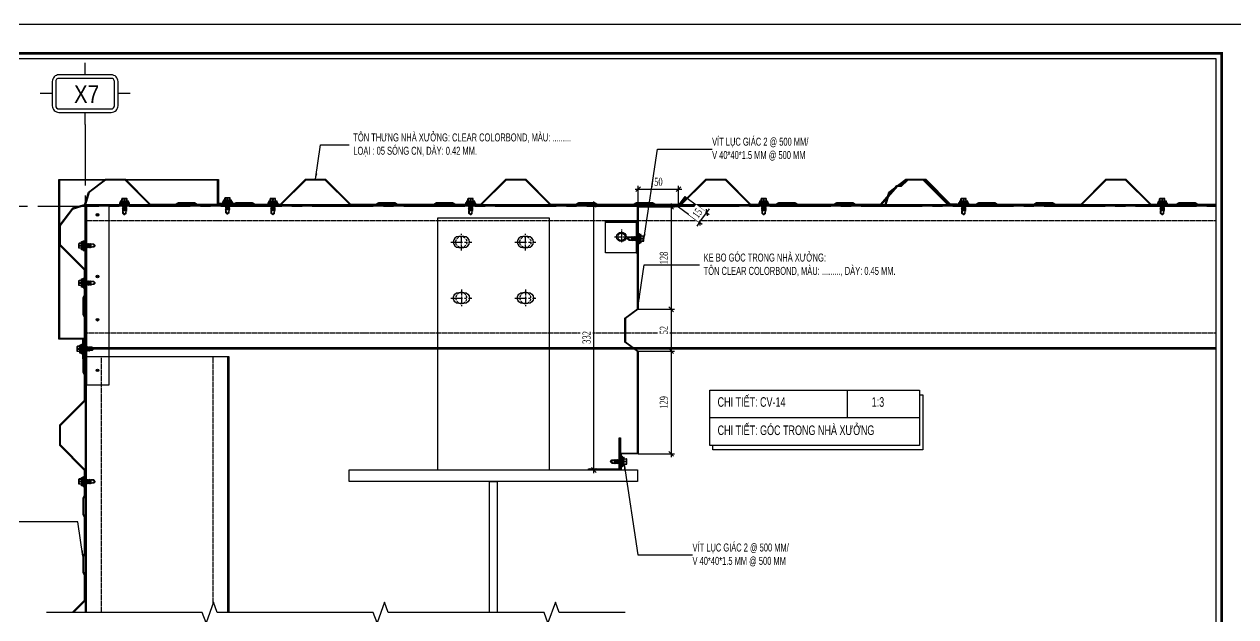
# Model space of a CAD drawing. Header units: inches. Extents: x 315041 to 662841, y -45540 to -35018.
# Drawn here: x 333976.9 to 334355.3, y -37933 to -37747.8 of the extents above; entities that cross this region are included whole.
import ezdxf
from ezdxf.enums import TextEntityAlignment as Align

# ---------------------------------------------------------------- set-up
doc = ezdxf.new("R2010")
doc.units = ezdxf.units.IN
doc.header["$MEASUREMENT"] = 0
doc.linetypes.add('CENTER2', pattern=[28.575, 19.05, -3.175, 3.175, -3.175])
doc.linetypes.add('HIDDEN', pattern=[0.375, 0.25, -0.125])
for name, color, linetype in [('2', 2, 'Continuous'), ('250', 250, 'Continuous'), ('251', 251, 'Continuous'), ('3', 3, 'Continuous'), ('6', 6, 'Continuous'), ('7', 7, 'Continuous'), ('8', 8, 'Continuous'), ('BAO KHUNG', 31, 'Continuous'), ('Co ban', 2, 'Continuous'), ('DIM', 8, 'Continuous'), ('flashing', 6, 'Continuous'), ('STRUCTURE', 1, 'Continuous')]:
    doc.layers.add(name, color=color, linetype=linetype)
doc.styles.add('hx2', font='VHARIALN.TTF')
doc.styles.add('ST1', font='times.ttf', dxfattribs={"width": 0.7})
doc.styles.add('ST1H', font='vnshxh.shx', dxfattribs={"width": 0.7})
doc.dimstyles.new('3', dxfattribs={"dimtxt": 3.5, "dimasz": 1.8, "dimexe": 1, "dimexo": 0, "dimgap": 1, "dimtad": 1, "dimdec": 0, "dimlfac": 3, "dimzin": 0, "dimdsep": 46, "dimtxsty": 'ST1H', "dimblk": 'OBLIQUE', "dimcen": 1, "dimdle": 1, "dimclrd": 8, "dimclre": 8, "dimclrt": 3, "dimadec": 0, "dimazin": 0, "dimtfac": 1, "dimtdec": 0, "dimtix": 1, "dimtofl": 0, "dimtmove": 1, "dimatfit": 3, "dimfxl": 0.18, "dimtolj": 1, "dimtzin": 0, "dimlwd": -1, "dimlwe": -1, "dimarcsym": 1})
doc.dimstyles.new('4', dxfattribs={"dimtxt": 2.5, "dimasz": 1.5, "dimexe": 1, "dimexo": 0, "dimgap": 1, "dimtad": 1, "dimdec": 0, "dimlfac": 4, "dimzin": 0, "dimdsep": 46, "dimtxsty": 'ST1', "dimblk": 'OBLIQUE', "dimcen": 1, "dimdle": 1, "dimclrd": 8, "dimclre": 8, "dimclrt": 3, "dimadec": 0, "dimazin": 0, "dimtfac": 1, "dimtdec": 0, "dimtix": 1, "dimtmove": 0, "dimatfit": 3, "dimfxl": 0.18, "dimtfill": 1, "dimtolj": 1, "dimtzin": 0, "dimlwd": -1, "dimlwe": -1, "dimarcsym": 1})

# ---------------------------------------------------------------- blocks, each defined once
blk = doc.blocks.new('A$C75D82031')
at = {"layer": '2', "color": 157, "linetype": 'Continuous'}
blk.add_lwpolyline([(0, 420), (594, 420), (594, 0), (0, 0)], close=True, dxfattribs=at)
at = {"layer": '7', "color": 147, "linetype": 'Continuous'}
blk.add_lwpolyline([(12.33, 57.61), (581.67, 57.61), (581.67, 409.19), (12.33, 409.19)], close=True, dxfattribs=at)
at = {"layer": 'BAO KHUNG', "color": 167, "linetype": 'Continuous', "const_width": 0.871}
blk.add_lwpolyline([(10.59, 9.07), (583.41, 9.07), (583.41, 410.93), (10.59, 410.93)], close=True, dxfattribs=at)
blk = doc.blocks.new('OVAl18-26')
at = {"layer": '250', "linetype": 'HIDDEN', "ltscale": 3}
blk.add_circle((0, 0), 1.78, dxfattribs=at)
at = {"layer": 'Co ban', "color": 71}
for p, q in [((0.82, 1.78), (-0.82, 1.78)), ((-0.82, -1.78), (0.82, -1.78))]:
    blk.add_line(p, q, dxfattribs=at)
for centre, start, end in [((-0.82, 0), 90, 270), ((0.82, 0), 270, 90)]:
    blk.add_arc(centre, 1.78, start, end, dxfattribs=at)
at = {"layer": 'DIM', "color": 5, "linetype": 'CENTER2', "ltscale": 0.2}
blk.add_line((-3.41, 0), (3.41, 0), dxfattribs=at)
at = {"layer": 'DIM', "color": 5, "linetype": 'CENTER2', "ltscale": 0.1}
blk.add_line((0, -2.74), (0, 2.74), dxfattribs=at)
blk.add_line((0, -2.74), (0, 2.74), dxfattribs=at)
blk = doc.blocks.new('Short_Self_drilling')
at = {"layer": 'STRUCTURE', "color": 1, "linetype": 'Continuous'}
for p, q in [((6.4, 1.7), (-6.4, 1.7)), ((5.1, 3.8), (-5.1, 3.8)), ((-2.6, 2.9), (-5.1, 2.9)), ((-3.4, 3.8), (-3.4, 6.8)), ((3, 7.2), (-3, 7.2)), ((2.6, 2.9), (-2.6, 2.9)), ((-2.1, 2.8), (-2.1, 2.9)), ((6.3, 0), (0, 0)), ((2.2, 2.8), (2.2, 2.9)), ((2.2, -0.5), (2.2, 0)), ((5.1, 2.9), (2.6, 2.9)), ((3.4, 3.8), (3.4, 6.8)), ((3, -1.2), (-2.7, -0.2)), ((3, -2.7), (-2.7, -1.8)), ((3, -4.2), (-2.7, -3.3)), ((3, -5.8), (-2.7, -4.8)), ((3, -7.3), (-2.7, -6.3)), ((-1.9, -8), (-2.7, -7.9)), ((-2.1, -1.4), (-2.1, -0.9)), ((-2.1, -2.9), (-2.1, -2.4)), ((-2.1, -4.4), (-2.1, -3.9)), ((-2.1, -6), (-2.1, -5.4)), ((-2.1, -7.5), (-2.1, -7)), ((-2.1, -12.3), (-2.1, -8.5)), ((3, -8.8), (-1.1, -8.1)), ((2.1, -12.3), (2.1, -9.1)), ((2.2, -2), (2.2, -1.5)), ((2.2, -3.6), (2.2, -3)), ((2.2, -5.1), (2.2, -4.6)), ((2.2, -6.6), (2.2, -6.1)), ((2.2, -8.1), (2.2, -7.6))]:
    blk.add_line(p, q, dxfattribs=at)
blk.add_lwpolyline([(6.4, 1.3), (6.4, 1.7), (2.1, 2.8), (-2.1, 2.8), (-6.4, 1.7), (-6.4, 1.3)], close=True, dxfattribs=at)
for points in [[(-6.4, 1.3, -0.088869), (-6.3, 0), (0, 0)], [(-0.1, 3.8), (-0.3, 6.2, 0.338878), (-3.1, 6.2), (-3.3, 3.8)], [(3.3, 3.8), (3.1, 6.2, 0.338878), (0.3, 6.2), (0.1, 3.8)], [(2.1, -12.3), (0.2, -14.2, -0.333596), (-0.2, -14.2), (-2.1, -12.3)], [(-0.1, -14), (-1, -12.2, -0.148657), (-1.4, -11.2), (-2, -7.7, -0.815006), (-1.2, -7.8, 0.150833), (-0.8, -8.7)], [(2.1, -12.3), (1.7, -11.7, 0.52242), (0.9, -11.7), (-0.2, -14.2)]]:
    blk.add_lwpolyline(points, format="xyb", dxfattribs=at)
for points in [[(3, -1.2), (2.2, -1.5), (-2.1, -0.8), (-2.7, -0.2), (-2.4, 0)], [(3, -2.7), (2.2, -3), (-2.1, -2.4), (-2.7, -1.8), (-2.1, -1.4), (2.2, -2), (3, -2.7)], [(3, -4.2), (2.2, -4.6), (-2.1, -3.9), (-2.7, -3.3), (-2.1, -2.9), (2.2, -3.6), (3, -4.2)], [(3, -5.8), (2.2, -6.1), (-2.1, -5.4), (-2.7, -4.8), (-2.1, -4.4), (2.2, -5.1), (3, -5.8)], [(3, -7.3), (2.2, -7.6), (-2.1, -7), (-2.7, -6.3), (-2.1, -6), (2.2, -6.6), (3, -7.3)], [(-1.8, -8.5), (-2.1, -8.5), (-2.7, -7.9), (-2.1, -7.5), (-1.8, -7.5)], [(-1.3, -7.6), (2.2, -8.1), (3, -8.8)], [(-1.2, 0), (2.2, -0.5), (3, -1.2)], [(3, -8.8), (2.2, -9.1), (-0.8, -8.7)]]:
    blk.add_lwpolyline(points, dxfattribs=at)
for centre, radius, start, end in [((-5, 3.3), 0.455, 109.7949, 250.2674), ((-3, 6.8), 0.429, 90.0311, 180.0311), ((3, 6.8), 0.429, 0.0311, 90.0311), ((5.1, 3.3), 0.435, 279.7276, 80.3347), ((10, 0.2), 3.74, 162.2963, 182.6103)]:
    blk.add_arc(centre, radius, start, end, dxfattribs=at)
blk = doc.blocks.new('_Oblique')
at = {"color": 0, "linetype": 'ByBlock', "lineweight": -2}
blk.add_line((-0.5, -0.5), (0.5, 0.5), dxfattribs=at)
blk = doc.blocks.new('*D907')
at = {"color": 8, "linetype": 'Continuous', "transparency": 16777216}
for p, q in [((334154.77, -37888.15), (334154.77, -37803.28)), ((334151.04, -37804.28), (334155.77, -37804.28)), ((334151.04, -37887.15), (334155.77, -37887.15))]:
    blk.add_line(p, q, dxfattribs=at)
at = {"layer": 'Defpoints', "color": 0, "transparency": 16777216}
for p in [(334151.04, -37804.28), (334154.77, -37804.28), (334151.04, -37887.15)]:
    blk.add_point(p, dxfattribs=at)
at = {"color": 8, "transparency": 16777216, "xscale": 1.5, "yscale": 1.5, "zscale": 1.5}
for p, rotation in [((334154.77, -37804.28), 90), ((334154.77, -37887.15), 270)]:
    blk.add_blockref('_Oblique', p, dxfattribs=dict(at, rotation=rotation))
at = {"color": 3, "transparency": 16777216, "insert": (334152.5, -37845.72), "char_height": 2.5, "attachment_point": 5, "rotation": 90, "style": 'ST1', "bg_fill": 3, "box_fill_scale": 1.25, "bg_fill_color": 256, "bg_fill_true_color": 13158600, "bg_fill_transparency": 2}
blk.add_mtext('\\A1;332', dxfattribs=at)
blk = doc.blocks.new('*D908')
at = {"color": 8, "linetype": 'Continuous', "transparency": 16777216}
for p, q in [((334178.92, -37803.86), (334178.92, -37837.93)), ((334168.63, -37804.86), (334179.92, -37804.86)), ((334168.63, -37836.93), (334179.92, -37836.93))]:
    blk.add_line(p, q, dxfattribs=at)
at = {"layer": 'Defpoints', "color": 0, "transparency": 16777216}
for p in [(334168.63, -37804.86), (334168.63, -37836.93), (334178.92, -37836.93)]:
    blk.add_point(p, dxfattribs=at)
at = {"color": 8, "transparency": 16777216, "xscale": 1.5, "yscale": 1.5, "zscale": 1.5}
for p, rotation in [((334178.92, -37804.86), 90), ((334178.92, -37836.93), 270)]:
    blk.add_blockref('_Oblique', p, dxfattribs=dict(at, rotation=rotation))
at = {"color": 3, "transparency": 16777216, "insert": (334176.65, -37820.9), "char_height": 2.5, "attachment_point": 5, "rotation": 90, "style": 'ST1', "bg_fill": 3, "box_fill_scale": 1.25, "bg_fill_color": 256, "bg_fill_true_color": 13158600, "bg_fill_transparency": 1019152}
blk.add_mtext('\\A1;128', dxfattribs=at)
blk = doc.blocks.new('*D909')
at = {"color": 8, "linetype": 'Continuous', "transparency": 16777216}
for p, q in [((334168.63, -37836.93), (334179.92, -37836.93)), ((334178.92, -37835.93), (334178.92, -37850.98)), ((334168.63, -37849.98), (334179.92, -37849.98))]:
    blk.add_line(p, q, dxfattribs=at)
at = {"layer": 'Defpoints', "color": 0, "transparency": 16777216}
for p in [(334168.63, -37836.93), (334168.63, -37849.98), (334178.92, -37849.98)]:
    blk.add_point(p, dxfattribs=at)
at = {"color": 8, "transparency": 16777216, "xscale": 1.5, "yscale": 1.5, "zscale": 1.5}
for p, rotation in [((334178.92, -37836.93), 90), ((334178.92, -37849.98), 270)]:
    blk.add_blockref('_Oblique', p, dxfattribs=dict(at, rotation=rotation))
at = {"color": 3, "transparency": 16777216, "insert": (334176.65, -37843.45), "char_height": 2.5, "attachment_point": 5, "rotation": 90, "style": 'ST1', "bg_fill": 3, "box_fill_scale": 1.25, "bg_fill_color": 256, "bg_fill_true_color": 13158600, "bg_fill_transparency": 1019152}
blk.add_mtext('\\A1;52', dxfattribs=at)
blk = doc.blocks.new('*D910')
at = {"color": 8, "linetype": 'Continuous', "transparency": 16777216}
for p, q in [((334178.92, -37848.98), (334178.92, -37883.11)), ((334168.63, -37849.98), (334179.92, -37849.98)), ((334168.63, -37882.11), (334179.92, -37882.11))]:
    blk.add_line(p, q, dxfattribs=at)
at = {"layer": 'Defpoints', "color": 0, "transparency": 16777216}
for p in [(334168.63, -37849.98), (334168.63, -37882.11), (334178.92, -37882.11)]:
    blk.add_point(p, dxfattribs=at)
at = {"color": 8, "transparency": 16777216, "xscale": 1.5, "yscale": 1.5, "zscale": 1.5}
for p, rotation in [((334178.92, -37849.98), 90), ((334178.92, -37882.11), 270)]:
    blk.add_blockref('_Oblique', p, dxfattribs=dict(at, rotation=rotation))
at = {"color": 3, "transparency": 16777216, "insert": (334176.64, -37866.04), "char_height": 2.5, "attachment_point": 5, "rotation": 90, "style": 'ST1', "bg_fill": 3, "box_fill_scale": 1.25, "bg_fill_color": 256, "bg_fill_true_color": 13158600, "bg_fill_transparency": 1019152}
blk.add_mtext('\\A1;129', dxfattribs=at)
blk = doc.blocks.new('TENTRUC')
at = {"layer": '7'}
for p, q in [((0, 8.27), (0, 10.26)), ((-7.48, 5.13), (-5.48, 5.13)), ((5.48, 5.13), (7.48, 5.13)), ((0, 0), (0, 2))]:
    blk.add_line(p, q, dxfattribs=at)
blk.add_lwpolyline([(-4.36, 8.27), (4.36, 8.27, -0.414214), (5.48, 7.14), (5.48, 3.12, -0.414214), (4.36, 2), (-4.36, 2, -0.414214), (-5.48, 3.12), (-5.48, 7.14, -0.414214)], format="xyb", close=True, dxfattribs=at)
at = {"layer": '8', "ltscale": 15}
blk.add_lwpolyline([(-4.36, 7.68), (4.36, 7.68, -0.414214), (4.9, 7.14), (4.9, 3.12, -0.414214), (4.36, 2.58), (-4.36, 2.58, -0.414214), (-4.9, 3.12), (-4.9, 7.14, -0.414214)], format="xyb", close=True, dxfattribs=at)
at = {"layer": '3', "style": 'hx2'}
blk.add_attdef('TR', text='', height=2.9, dxfattribs=at).set_placement((-0.16, 3.83), align=Align.CENTER)
blk = doc.blocks.new('*D911')
at = {"color": 8, "linetype": 'Continuous', "transparency": 16777216}
for p, q in [((334167.63, -37799.37), (334182.24, -37799.37)), ((334168.63, -37804.9), (334168.63, -37798.37)), ((334181.24, -37804.9), (334181.24, -37798.37))]:
    blk.add_line(p, q, dxfattribs=at)
at = {"layer": 'Defpoints', "color": 0, "transparency": 16777216}
for p in [(334181.24, -37799.37), (334168.63, -37804.9), (334181.24, -37804.9)]:
    blk.add_point(p, dxfattribs=at)
at = {"color": 8, "transparency": 16777216, "xscale": 1.5, "yscale": 1.5, "zscale": 1.5, "rotation": 180}
blk.add_blockref('_Oblique', (334168.63, -37799.37), dxfattribs=at)
at = {"color": 8, "transparency": 16777216, "xscale": 1.5, "yscale": 1.5, "zscale": 1.5}
blk.add_blockref('_Oblique', (334181.24, -37799.37), dxfattribs=at)
at = {"color": 3, "transparency": 16777216, "insert": (334174.94, -37797.1), "char_height": 2.5, "attachment_point": 5, "style": 'ST1', "bg_fill": 3, "box_fill_scale": 1.25, "bg_fill_color": 256, "bg_fill_true_color": 13158600, "bg_fill_transparency": 9291724}
blk.add_mtext('\\A1;50', dxfattribs=at)
blk = doc.blocks.new('*D912')
at = {"color": 8, "linetype": 'Continuous', "transparency": 16777216}
for p, q in [((334183.48, -37801.88), (334190.84, -37807.3)), ((334181.24, -37804.9), (334188.6, -37810.33)), ((334187.8, -37809.74), (334190.03, -37806.71)), ((334190.03, -37806.71), (334190.92, -37805.5)), ((334187.8, -37809.74), (334186.91, -37810.95))]:
    blk.add_line(p, q, dxfattribs=at)
at = {"layer": 'Defpoints', "color": 0, "transparency": 16777216}
for p in [(334183.48, -37801.88), (334181.24, -37804.9)]:
    blk.add_point(p, dxfattribs=at)
at = {"color": 8, "transparency": 16777216, "xscale": 1.5, "yscale": 1.5, "zscale": 1.5}
for p, rotation in [((334190.03, -37806.71), 233.5956779803851), ((334187.8, -37809.74), 53.59567798038515)]:
    blk.add_blockref('_Oblique', p, dxfattribs=dict(at, rotation=rotation))
at = {"color": 3, "transparency": 16777216, "insert": (334187.09, -37806.88), "char_height": 2.5, "attachment_point": 5, "rotation": 53.5957, "style": 'ST1', "bg_fill": 3, "box_fill_scale": 1.25, "bg_fill_color": 256, "bg_fill_true_color": 13158600, "bg_fill_transparency": 1019152}
blk.add_mtext('\\A1;15', dxfattribs=at)
at = {"layer": 'Defpoints', "color": 0, "transparency": 16777216}
blk.add_point((334190.03, -37806.71), dxfattribs=at)

msp = doc.modelspace()

# ---------------------------------------------------------------- hatches: boundary and pattern name
at = {"true_color": 0xfa051e}
h = msp.add_hatch(dxfattribs=at)
h.set_pattern_fill('ANSI31', color=1, scale=2.25, style=0)
h.set_pattern_definition([(225, (571427.00707, -66615.08388), (0.1988737822, -0.1988737822), [])])
h.paths.add_polyline_path([(333995.8803, -37804.2798), (333996.3295, -37804.2798), (333996.3295, -37860.5298), (333995.8803, -37860.5298)])
h = msp.add_hatch(dxfattribs=at)
h.set_pattern_fill('ANSI31', color=1, scale=2.25, angle=90, style=0)
h.set_pattern_definition([(225, (308294.33788, 209790.74244), (-0.1988737822, 0.1988737822), [])])
h.paths.add_polyline_path([(334168.3843, -37819.2798), (334168.3843, -37809.2798), (334158.3843, -37809.2798), (334158.3843, -37809.6548), (334168.0093, -37809.6548), (334168.0093, -37819.2798)])
h = msp.add_hatch(dxfattribs=at)
h.set_pattern_fill('ANSI31', color=1, scale=2.25, angle=90, style=0)
h.set_pattern_definition([(135, (308289.04612, -285487.17696), (-0.1988737822, -0.1988737822), [])])
h.paths.add_polyline_path([(334163.0925, -37877.1548), (334163.0925, -37887.1548), (334153.0925, -37887.1548), (334153.0925, -37886.7798), (334162.7175, -37886.7798), (334162.7175, -37877.1548)])

# ---------------------------------------------------------------- linework, layer by layer
at = {"color": 8, "linetype": 'CENTER2'}
msp.add_line((333995.8803, -37779.1422), (333995.8803, -37931.727), dxfattribs=at)
at = {"color": 8}
for p, q in [((333999.5739, -37807.3867), (333999.9553, -37807.3867)), ((333999.7646, -37807.5773), (333999.7646, -37807.196)), ((333999.7646, -37826.8683), (333999.7646, -37826.4869)), ((333999.5739, -37826.6776), (333999.9553, -37826.6776)), ((333999.5739, -37840.1911), (333999.9553, -37840.1911)), ((333999.7646, -37840.3818), (333999.7646, -37840.0005)), ((333999.5739, -37856), (333999.9553, -37856)), ((333999.7646, -37856.1907), (333999.7646, -37855.8093))]:
    msp.add_line(p, q, dxfattribs=at)
at = {"color": 8, "linetype": 'HIDDEN'}
for p, q in [((334161.2628, -37814.2798), (334165.5686, -37814.2798)), ((334163.3843, -37811.9831), (334163.3843, -37816.1779))]:
    msp.add_line(p, q, dxfattribs=at)
at = {"color": 9}
msp.add_line((334233.9013, -37862.2101), (334233.9013, -37870.8347), dxfattribs=at)
at = {"color": 3, "ltscale": 15}
msp.add_lwpolyline([(334268.4001, -37804.2798), (334265.3486, -37804.2798), (334257.6224, -37796.5419), (334252.8272, -37796.5419), (334250.7184, -37798.5079), (334249.4869, -37798.5079), (334244.5437, -37804.2798), (334236.4689, -37804.2798), (334235.5629, -37803.8305), (334230.6879, -37803.8305), (334229.782, -37804.2798), (334218.3893, -37804.2798), (334217.4833, -37803.8305), (334212.6084, -37803.8305), (334211.7024, -37804.2798), (334203.6396, -37804.2798), (334195.8508, -37796.5419), (334189.8069, -37796.5419), (334182.0181, -37804.2798), (334173.9553, -37804.2798), (334173.0493, -37803.8305), (334168.1744, -37803.8305), (334167.2684, -37804.2798), (334155.8757, -37804.2798), (334154.9698, -37803.8305), (334150.0948, -37803.8305), (334149.1888, -37804.2798), (334141.1255, -37804.2798), (334133.3951, -37796.5419), (334127.3524, -37796.5419), (334119.622, -37804.2798), (334111.4946, -37804.2798), (334110.5886, -37803.8305), (334105.7136, -37803.8305), (334104.8077, -37804.2798), (334093.415, -37804.2798), (334092.509, -37803.8305), (334087.6341, -37803.8305), (334086.7281, -37804.2798), (334078.6653, -37804.2798), (334070.8765, -37796.5419), (334064.8326, -37796.5419), (334057.0438, -37804.2798), (334048.9169, -37804.2798), (334048.0109, -37803.8305), (334043.136, -37803.8305), (334042.23, -37804.2798), (334030.8374, -37804.2798), (334029.9314, -37803.8305), (334025.0564, -37803.8305), (334024.1504, -37804.2798), (334016.0871, -37804.2798), (334008.3567, -37796.5419), (334002.2948, -37796.5419), (333997.1601, -37800.4543), (333995.9799, -37804.3274), (333995.7299, -37804.3274), (333996.9101, -37800.3305), (334002.2104, -37796.2919), (334008.4604, -37796.2919), (334016.1907, -37804.0298), (334024.0919, -37804.0298), (334024.9978, -37803.5805), (334029.99, -37803.5805), (334030.8959, -37804.0298), (334042.1714, -37804.0298), (334043.0774, -37803.5805), (334048.0695, -37803.5805), (334048.9755, -37804.0298), (334056.9407, -37804.0298), (334064.7295, -37796.2919), (334070.9795, -37796.2919), (334078.7684, -37804.0298), (334086.6695, -37804.0298), (334087.5755, -37803.5805), (334092.5676, -37803.5805), (334093.4736, -37804.0298), (334104.7491, -37804.0298), (334105.6551, -37803.5805), (334110.6472, -37803.5805), (334111.5532, -37804.0298), (334119.5184, -37804.0298), (334127.2487, -37796.2919), (334133.4987, -37796.2919), (334141.2291, -37804.0298), (334149.1302, -37804.0298), (334150.0362, -37803.5805), (334155.0283, -37803.5805), (334155.9343, -37804.0298), (334167.2098, -37804.0298), (334168.1158, -37803.5805), (334173.1079, -37803.5805), (334174.0139, -37804.0298), (334181.915, -37804.0298), (334189.7038, -37796.2919), (334195.9538, -37796.2919), (334203.7427, -37804.0298), (334211.6438, -37804.0298), (334212.5498, -37803.5805), (334217.5419, -37803.5805), (334218.4479, -37804.0298), (334229.7234, -37804.0298), (334230.6294, -37803.5805), (334235.6215, -37803.5805), (334236.5275, -37804.0298), (334244.4286, -37804.0298), (334249.3719, -37798.2579), (334250.6199, -37798.2579), (334252.7288, -37796.2919), (334257.7209, -37796.2919), (334265.4322, -37804.0159), (334268.4001, -37804.0159)], close=True, dxfattribs=at)
for points in [[(334349.1113, -37804.2798), (334343.415, -37804.2798), (334342.509, -37803.8305), (334337.6341, -37803.8305), (334336.7281, -37804.2798), (334328.6653, -37804.2798), (334320.8764, -37796.5419), (334314.8326, -37796.5419), (334307.0438, -37804.2798), (334298.9169, -37804.2798), (334298.0109, -37803.8305), (334293.136, -37803.8305), (334292.23, -37804.2798), (334280.8373, -37804.2798), (334279.9314, -37803.8305), (334275.0564, -37803.8305), (334274.1504, -37804.2798), (334266.0871, -37804.2798), (334258.3567, -37796.5419), (334252.2947, -37796.5419), (334247.1601, -37800.4543), (334245.9799, -37804.3274), (334245.7299, -37804.3274), (334246.9101, -37800.3305), (334252.2103, -37796.2919), (334258.4603, -37796.2919), (334266.1907, -37804.0298), (334274.0918, -37804.0298), (334274.9978, -37803.5805), (334279.9899, -37803.5805), (334280.8959, -37804.0298), (334292.1714, -37804.0298), (334293.0774, -37803.5805), (334298.0695, -37803.5805), (334298.9755, -37804.0298), (334306.9407, -37804.0298), (334314.7295, -37796.2919), (334320.9795, -37796.2919), (334328.7684, -37804.0298), (334336.6695, -37804.0298), (334337.5755, -37803.5805), (334342.5676, -37803.5805), (334343.4736, -37804.0298), (334349.1113, -37804.0298)], [(333992.2183, -37931.727), (333995.8803, -37928.0685), (333995.8803, -37919.9411), (333995.431, -37919.0351), (333995.431, -37914.1602), (333995.8803, -37913.2542), (333995.8803, -37901.8615), (333995.431, -37900.9556), (333995.431, -37896.0806), (333995.8803, -37895.1746), (333995.8803, -37887.1118), (333988.1425, -37879.323), (333988.1425, -37873.2791), (333995.8803, -37865.4903), (333995.8803, -37857.3634), (333995.431, -37856.4575), (333995.431, -37851.5825), (333995.8803, -37850.6765), (333995.8803, -37839.2839), (333995.431, -37838.3779), (333995.431, -37833.5029), (333995.8803, -37832.5969), (333995.8803, -37824.5336), (333988.1425, -37816.8032), (333988.1425, -37810.7413), (333992.0548, -37805.6066), (333995.9279, -37804.4265), (333995.9279, -37804.1765), (333991.931, -37805.3566), (333987.8925, -37810.6569), (333987.8925, -37816.9069), (333995.6303, -37824.6372), (333995.6303, -37832.5384), (333995.181, -37833.4443), (333995.181, -37838.4365), (333995.6303, -37839.3424), (333995.6303, -37850.6179), (333995.181, -37851.5239), (333995.181, -37856.516), (333995.6303, -37857.422), (333995.6303, -37865.3872), (333987.8925, -37873.1761), (333987.8925, -37879.4261), (333995.6303, -37887.2149), (333995.6303, -37895.116), (333995.181, -37896.022), (333995.181, -37901.0141), (333995.6303, -37901.9201), (333995.6303, -37913.1956), (333995.181, -37914.1016), (333995.181, -37919.0937), (333995.6303, -37919.9997), (333995.6303, -37927.9649), (333991.8646, -37931.727)]]:
    msp.add_lwpolyline(points, dxfattribs=at)
at = {"color": 94}
for points in [[(334349.1113, -37804.2798), (333995.8803, -37804.2798), (333995.8803, -37849.2798), (334349.1113, -37849.2798)], [(334349.1113, -37804.6548), (333995.8803, -37804.6548)], [(333995.8803, -37848.9048), (334349.1113, -37848.9048)], [(334040.8803, -37931.727), (334040.8803, -37851.7798), (333995.8803, -37851.7798), (333995.8803, -37931.727)], [(333996.2553, -37851.7798), (333996.2553, -37931.727)], [(334040.5053, -37931.727), (334040.5053, -37851.7798)]]:
    msp.add_lwpolyline(points, dxfattribs=at)
at = {"color": 1, "true_color": 0xfa051e}
for points in [[(334003.3803, -37804.2798), (333995.8803, -37804.2798), (333995.8803, -37860.5298), (334003.3803, -37860.5298)], [(333995.8803, -37804.2798), (333996.3295, -37804.2798), (333996.3295, -37860.5298), (333995.8803, -37860.5298)], [(334168.3843, -37819.2798), (334168.3843, -37809.2798), (334158.3843, -37809.2798), (334158.3843, -37809.6548), (334168.0093, -37809.6548), (334168.0093, -37819.2798)], [(334163.0925, -37877.1548), (334163.0925, -37887.1548), (334153.0925, -37887.1548), (334153.0925, -37886.7798), (334162.7175, -37886.7798), (334162.7175, -37877.1548)]]:
    msp.add_lwpolyline(points, close=True, dxfattribs=at)
at = {"color": 94, "linetype": 'HIDDEN'}
for points in [[(334349.1113, -37809.2798), (333995.8803, -37809.2798)], [(333995.8803, -37844.2798), (334349.1113, -37844.2798)], [(334000.8803, -37851.7798), (334000.8803, -37931.727)], [(334035.8803, -37928.8189), (334035.8803, -37851.7798)]]:
    msp.add_lwpolyline(points, dxfattribs=at)
at = {"color": 8}
for centre, radius in [((333999.7646, -37807.3867), 0.399), ((333999.7646, -37807.3867), 0.1907), ((333999.7646, -37826.6776), 0.399), ((333999.7646, -37826.6776), 0.1907), ((333999.7646, -37840.1911), 0.399), ((333999.7646, -37840.1911), 0.1907), ((333999.7646, -37856), 0.399), ((333999.7646, -37856), 0.1907)]:
    msp.add_circle(centre, radius, dxfattribs=at)
at = {"color": 1, "true_color": 0xfb040c}
for radius in [1.5, 1.125]:
    msp.add_circle((334163.3843, -37814.2798), radius, dxfattribs=at)
at = {"layer": '2'}
msp.add_lwpolyline([(334078.3909, -37887.1548), (334168.3909, -37887.1548), (334168.3909, -37890.7548), (334078.3909, -37890.7548)], close=True, dxfattribs=at)
msp.add_lwpolyline([(334122.1909, -37931.727), (334122.1909, -37890.7548), (334124.5909, -37890.7548), (334124.5909, -37931.727)], dxfattribs=at)
at = {"layer": '6', "color": 9}
msp.add_lwpolyline([(334105.8909, -37887.1548), (334140.8909, -37887.1548), (334140.8909, -37808.4048), (334105.8909, -37808.4048)], close=True, dxfattribs=at)
at = {"layer": '8', "ltscale": 1e-09}
msp.add_lwpolyline([(334349.1113, -37804.6548), (333995.8862, -37804.6548)], dxfattribs=at)
at = {"layer": 'flashing'}
msp.add_lwpolyline([(333987.8803, -37796.6048), (333987.8803, -37845.9803), (333995.3803, -37845.9803), (333995.3803, -37852.3982), (333995.1303, -37852.3982), (333995.1303, -37846.2303), (333987.6303, -37846.2303), (333987.6303, -37796.3548), (334037.5058, -37796.3548), (334037.5058, -37803.7798), (334043.6737, -37803.7798), (334043.6737, -37804.0298), (334037.2558, -37804.0298), (334037.2558, -37796.6048)], close=True, dxfattribs=at)
at = {"layer": 'flashing', "color": 94, "linetype": 'Continuous'}
msp.add_lwpolyline([(334164.507, -37931.727), (334156.0061, -37931.727), (334143.958, -37931.727), (334142.7861, -37928.5073), (334140.4423, -37934.9467), (334139.2705, -37931.727), (334129.4034, -37931.727), (334112.477, -37931.727), (334102.61, -37931.727), (334090.5618, -37931.727), (334089.3899, -37928.5073), (334087.0462, -37934.9467), (334085.8743, -37931.727), (334076.0073, -37931.727), (334059.0808, -37931.727), (334049.2138, -37931.727), (334037.1656, -37931.727), (334035.9938, -37928.5073), (334033.65, -37934.9467), (334032.4781, -37931.727), (334022.6111, -37931.727), (334005.6847, -37931.727), (333995.8177, -37931.727), (333983.7695, -37931.727)], dxfattribs=at)

# ---------------------------------------------------------------- block references
at = {"color": 1}
msp.add_blockref('A$C75D82031', (333767.4423, -38167.8214), dxfattribs=at)
for p, xscale, yscale, zscale, rotation in [((334008.1614, -37804.0298), 0.240000000018588, 0.2399999998742715, 0.2399999999999999, 359.9688724451954), ((334040.3254, -37803.7798), 0.240000000018588, 0.2399999998742715, 0.2399999999999999, 359.9688724451954), ((334054.509, -37804.0298), 0.240000000018588, 0.2399999998742715, 0.2399999999999999, 359.9688724451954), ((334116.2685, -37804.0298), 0.240000000018588, 0.2399999998742715, 0.2399999999999999, 359.9688724451954), ((334207.8405, -37804.0298), 0.240000000018588, 0.2399999998742715, 0.2399999999999999, 359.9688724451954), ((334270.258, -37804.0298), 0.240000000018588, 0.2399999998742715, 0.2399999999999999, 359.9688724451954), ((334332.3213, -37804.0298), 0.240000000018588, 0.2399999998742715, 0.2399999999999999, 359.9688724451954), ((333995.6303, -37817.0301), -0.240000000018588, 0.2400000000052387, 0.2400000000185879, 90.0311275548046), ((333995.6303, -37828.7046), -0.240000000018588, 0.2399999998742715, 0.2399999999999999, 90.0311275548046), ((333995.1303, -37849.3177), -0.240000000018588, 0.2399999998742715, 0.2399999999999999, 90.0311275548046), ((334163.3425, -37884.5089), 0.240000000018588, 0.2399999998742715, 0.2399999999999999, 269.9688724451954), ((333995.6303, -37890.7678), -0.240000000018588, 0.2399999998742715, 0.2399999999999999, 90.0311275548046)]:
    msp.add_blockref('Short_Self_drilling', p, dxfattribs=dict(at, xscale=xscale, yscale=yscale, zscale=zscale, rotation=rotation))
at = {"layer": '251', "color": 9, "xscale": 0.9722222222189885, "yscale": 0.9722222221862467, "zscale": 0.9722222221905668}
for p in [(334113.3909, -37815.9048), (334133.3909, -37815.9048)]:
    msp.add_blockref('OVAl18-26', p, dxfattribs=at)
at = {"layer": '251', "color": 9, "xscale": -0.9722222222189885, "yscale": 0.9722222221862467, "zscale": 0.9722222221898846, "rotation": 180}
for p in [(334113.3909, -37833.4048), (334133.3909, -37833.4048)]:
    msp.add_blockref('OVAl18-26', p, dxfattribs=at)
at = {"layer": '3'}
ref = msp.add_blockref('TENTRUC', (333995.8803, -37779.1422), dxfattribs=dict(at, xscale=-1.875, yscale=1.875, zscale=1.875))
ref.add_attrib('TR', 'X7', dxfattribs={"layer": '0', "height": 5.625, "style": 'hx2'}).set_placement((333996.3281, -37772.499), align=Align.CENTER)

# ---------------------------------------------------------------- leaders
at = {"color": 9}
for points in [[(334067.8545, -37796.2919), (334069.4024, -37785.5646), (334079.6521, -37785.5646)], [(333995.181, -37914.1016), (333993.6332, -37903.3742), (333973.1337, -37903.3742)]]:
    msp.add_leader(points, dimstyle='3', override={"dimgap": 1, "dimtad": 0}, dxfattribs=at)

# ---------------------------------------------------------------- next in the draw order: texts
at = {"layer": '3', "attachment_point": 4, "style": 'ST1H', "bg_fill": 2}
for s, insert, char_height in [('\\A1;t«n TH¦NG nhµ x\xadëng: CLEAR COLORBOND, mµu: .........\\PLo¹i : 05 SãNG CN, dµy: 0.42 mm.', (334079.6521, -37785.5646), 2.5), ('\\A1;VÝT LôC GI¸C 2 @ 500 MM/\\PV 40*40*1.5 MM @ 500 MM', (334191.714, -37786.8748), 2.5), ('\\A1;CHI TIÕT: CV-14', (334193.4263, -37865.9245), 3), ('\\A1;VÝT LôC GI¸C 2 @ 500 MM/\\PV 40*40*1.5 MM @ 500 MM', (334185.5995, -37913.7195), 2.5)]:
    msp.add_mtext(s, dxfattribs=dict(at, insert=insert, char_height=char_height))

# ---------------------------------------------------------------- next in the draw order: dimensions: what is measured, and where the dimension line sits
at = {"color": 1, "true_color": 0xfb040c}
for base, p1, p2, picture, middle in [((334154.7687050638, -37804.2797582045), (334151.0430398436, -37887.1547582045), (334151.0430398436, -37804.2797582045), '*D907', (334152.4970756478, -37845.7172582044)), ((334178.9181, -37836.9333), (334168.6343, -37804.8631), (334168.6343, -37836.9333), '*D908', (334176.6464, -37820.8982))]:
    dim = msp.add_linear_dim(base=base, p1=p1, p2=p2, angle=90, dimstyle='4', dxfattribs=at)
    dim.commit()
    dim.dimension.update_dxf_attribs({"geometry": picture, "text_midpoint": middle})

# ---------------------------------------------------------------- next in the draw order: linework, layer by layer
at = {"color": 8, "linetype": 'CENTER2'}
msp.add_line((333952.5275, -37804.6548), (334349.1113, -37804.6548), dxfattribs=at)
at = {"color": 1, "true_color": 0xfb040c}
msp.add_lwpolyline([(334158.3843, -37809.2798), (334168.3843, -37809.2798), (334168.3843, -37819.2798), (334158.3843, -37819.2798)], close=True, dxfattribs=at)
at = {"color": 9}
for points in [[(334190.9568, -37862.2101), (334256.5364, -37862.2101), (334256.5364, -37879.4593), (334190.9568, -37879.4593)], [(334190.9568, -37862.2101), (334256.5364, -37862.2101), (334256.5364, -37870.8347), (334190.9568, -37870.8347)]]:
    msp.add_lwpolyline(points, close=True, dxfattribs=at)
msp.add_lwpolyline([(334256.5364, -37863.6307), (334257.559, -37863.6307), (334257.559, -37880.8799), (334191.9794, -37880.8799), (334191.9794, -37879.4593)], dxfattribs=at)

# ---------------------------------------------------------------- next in the draw order: block references
at = {"color": 1, "xscale": 0.240000000018588, "yscale": 0.2399999998742715, "zscale": 0.2399999999999999, "rotation": 269.9688724451954}
msp.add_blockref('Short_Self_drilling', (334168.6342, -37814.8309), dxfattribs=at)

# ---------------------------------------------------------------- next in the draw order: dimensions: what is measured, and where the dimension line sits
at = {"color": 1, "true_color": 0xfb040c}
dim = msp.add_linear_dim(base=(334178.9181, -37849.9753), p1=(334168.6343, -37836.9333), p2=(334168.6342, -37849.9753), angle=90, dimstyle='4', dxfattribs=at)
dim.commit()
dim.dimension.update_dxf_attribs({"geometry": '*D909', "text_midpoint": (334176.6464, -37843.4543)})

# ---------------------------------------------------------------- next in the draw order: leaders
at = {"color": 9}
msp.add_leader([(334164.2439, -37885.3318), (334168.5537, -37913.7195), (334185.5995, -37913.7195)], dimstyle='3', override={"dimgap": 1, "dimtad": 0}, dxfattribs=at)

# ---------------------------------------------------------------- next in the draw order: texts
at = {"layer": '3', "char_height": 3, "attachment_point": 4, "style": 'ST1H', "bg_fill": 2}
for s, insert in [('\\A1;1:3', (334241.5605, -37865.9245)), ('\\A1;CHI TIÕT: GãC TRONG NHµ X¦ëNG', (334193.4263, -37874.7542))]:
    msp.add_mtext(s, dxfattribs=dict(at, insert=insert))

# ---------------------------------------------------------------- next in the draw order: dimensions: what is measured, and where the dimension line sits
at = {"color": 1, "true_color": 0xfb040c}
dim = msp.add_linear_dim(base=(334178.9181, -37882.1131), p1=(334168.6342, -37849.9753), p2=(334168.6343, -37882.1131), angle=90, dimstyle='4', dxfattribs=at)
dim.commit()
dim.dimension.update_dxf_attribs({"geometry": '*D910', "text_midpoint": (334176.6428, -37866.0442)})

# ---------------------------------------------------------------- next in the draw order: leaders
at = {"color": 9}
msp.add_leader([(334168.6738, -37834.9825), (334170.4823, -37823.0702), (334189.0679, -37823.0702)], dimstyle='3', override={"dimgap": 1, "dimtad": 0}, dxfattribs=at)

# ---------------------------------------------------------------- next in the draw order: linework, layer by layer
at = {"color": 94}
msp.add_lwpolyline([(334222.9888, -37804.2798), (333996.3295, -37804.2798), (333996.3295, -37849.2798), (334222.9888, -37849.2798)], dxfattribs=at)

# ---------------------------------------------------------------- next in the draw order: texts
at = {"layer": '3', "insert": (334189.0679, -37823.0702), "char_height": 2.5, "attachment_point": 4, "style": 'ST1H', "bg_fill": 2}
msp.add_mtext('\\A1;ke BO gãc TRONG NHµ X¦ëNG: \\Pt«n CLEAR COLORBOND, mµu: ........., dµy: 0.45 mm.', dxfattribs=at)

# ---------------------------------------------------------------- next in the draw order: dimensions: what is measured, and where the dimension line sits
at = {"color": 1, "true_color": 0xfb040c}
dim = msp.add_linear_dim(base=(334181.2437, -37799.367), p1=(334168.6343, -37804.9048), p2=(334181.2437, -37804.9048), dimstyle='4', dxfattribs=at)
dim.commit()
dim.dimension.update_dxf_attribs({"geometry": '*D911', "text_midpoint": (334174.939, -37797.0954)})

# ---------------------------------------------------------------- next in the draw order: dimensions: what is measured, and where the dimension line sits
dim = msp.add_aligned_dim(p1=(334181.2437, -37804.9048), p2=(334183.4763, -37801.877), distance=-8.145, dimstyle='4', dxfattribs=at)
dim.commit()
dim.dimension.update_dxf_attribs({"geometry": '*D912', "text_midpoint": (334187.0872, -37806.8766)})

# ---------------------------------------------------------------- next in the draw order: linework, layer by layer
at = {"layer": 'flashing', "color": 6}
msp.add_lwpolyline([(334163.3425, -37882.1131), (334163.3425, -37886.9048), (334163.3425, -37886.9048), (334163.3425, -37887.1548), (334163.0925, -37887.1548), (334163.0925, -37887.1548), (334163.0925, -37887.1548), (334163.0925, -37881.8631), (334168.3842, -37881.8631), (334168.3842, -37850.1204), (334164.4296, -37847.2043), (334164.4296, -37843.4543), (334164.4296, -37839.7043), (334168.3843, -37836.7882), (334168.3843, -37836.6833), (334168.3843, -37836.6833), (334168.3843, -37804.6131), (334181.0986, -37804.6131), (334183.2629, -37801.678), (334183.4763, -37801.8354), (334181.2437, -37804.8631), (334168.6343, -37804.8631), (334168.6343, -37836.9333), (334164.6796, -37839.8494), (334164.6796, -37843.4543), (334164.6796, -37847.0592), (334168.6342, -37849.9753), (334168.6342, -37882.1131), (334163.5925, -37882.1131), (334163.5925, -37882.1131)], close=True, dxfattribs=at)

# ---------------------------------------------------------------- next in the draw order: leaders
at = {"color": 9}
msp.add_leader([(334170.3585, -37815.2625), (334174.6683, -37786.8748), (334191.714, -37786.8748)], dimstyle='3', override={"dimgap": 1, "dimtad": 0}, dxfattribs=at)

doc.saveas('drawing.dxf')
